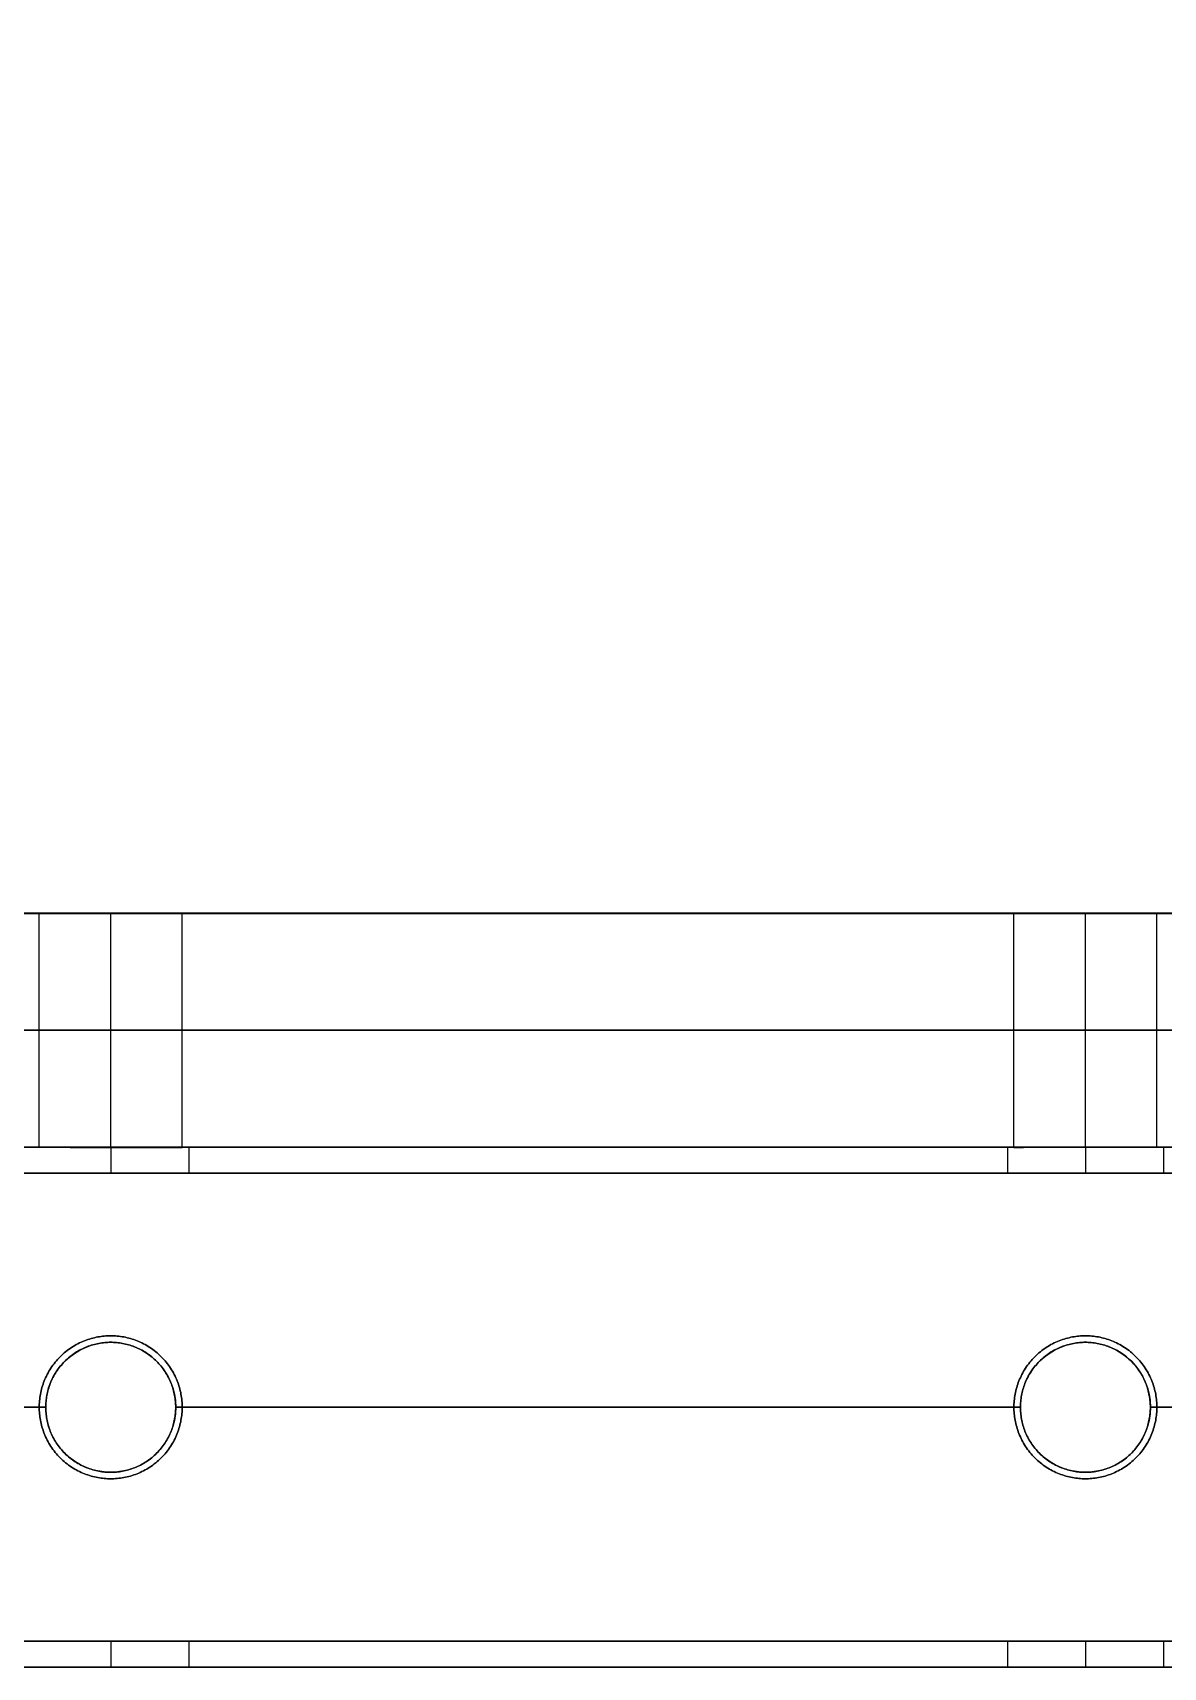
# Model space of a CAD drawing. Header units: millimetres. Extents: x -6529 to 809, y -8611 to 207.
# Drawn here: x 632.5 to 719.5, y -1108.6 to -982.9 of the extents above; entities that cross this region are included whole.
import ezdxf

# ---------------------------------------------------------------- set-up
doc = ezdxf.new("R2010")
doc.units = ezdxf.units.MM
doc.header["$MEASUREMENT"] = 0
doc.layers.add('platen', color=7, linetype='Continuous', true_color=0x007f00)
doc.layers.add('staal', color=5, linetype='Continuous', true_color=0x0000ff)

# ---------------------------------------------------------------- blocks, each defined once
blk = doc.blocks.new('plaat base')
at = {"layer": 'platen'}
for points in [[(958, -1200), (1137, -1200), (1316, -1200)], [(958, -1200, 18), (1137, -1200, 18), (1316, -1200, 18)], [(958, -1200, 9), (1137, -1200, 9), (1316, -1200, 9)]]:
    blk.add_open_spline(points, degree=2, dxfattribs=at)
blk = doc.blocks.new('top plaat')
at = {"layer": 'platen'}
for p, q in [((1145.5, -1250.5), (1145.5, -1250.5, 18)), ((1220.5, -1250.5), (1220.5, -1250.5, 18)), ((1140, -1256), (1140, -1256, 18)), ((1151, -1256), (1151, -1256, 18)), ((1215, -1256), (1215, -1256, 18)), ((1226, -1256), (1226, -1256, 18)), ((1145.5, -1261.5), (1145.5, -1261.5, 18)), ((1220.5, -1261.5), (1220.5, -1261.5, 18))]:
    blk.add_line(p, q, dxfattribs=at)
for points, knots in [([(1145.5, -1261.5), (1140, -1261.5), (1140, -1256), (1140, -1250.5), (1145.5, -1250.5), (1151, -1250.5), (1151, -1256), (1151, -1261.5), (1145.5, -1261.5)], [-31.415927, -31.415927, -31.415927, -23.561945, -23.561945, -15.707963, -15.707963, -7.853982, -7.853982, 0, 0, 0]), ([(1145.5, -1261.5, 18), (1140, -1261.5, 18), (1140, -1256, 18), (1140, -1250.5, 18), (1145.5, -1250.5, 18), (1151, -1250.5, 18), (1151, -1256, 18), (1151, -1261.5, 18), (1145.5, -1261.5, 18)], [-31.415927, -31.415927, -31.415927, -23.561945, -23.561945, -15.707963, -15.707963, -7.853982, -7.853982, 0, 0, 0]), ([(1145.5, -1261.5, 9), (1151, -1261.5, 9), (1151, -1256, 9), (1151, -1250.5, 9), (1145.5, -1250.5, 9), (1140, -1250.5, 9), (1140, -1256, 9), (1140, -1261.5, 9), (1145.5, -1261.5, 9)], [0, 0, 0, 7.853982, 7.853982, 15.707963, 15.707963, 23.561945, 23.561945, 31.415927, 31.415927, 31.415927]), ([(1220.5, -1261.5), (1215, -1261.5), (1215, -1256), (1215, -1250.5), (1220.5, -1250.5), (1226, -1250.5), (1226, -1256), (1226, -1261.5), (1220.5, -1261.5)], [-31.415927, -31.415927, -31.415927, -23.561945, -23.561945, -15.707963, -15.707963, -7.853982, -7.853982, 0, 0, 0]), ([(1220.5, -1261.5, 18), (1215, -1261.5, 18), (1215, -1256, 18), (1215, -1250.5, 18), (1220.5, -1250.5, 18), (1226, -1250.5, 18), (1226, -1256, 18), (1226, -1261.5, 18), (1220.5, -1261.5, 18)], [-31.415927, -31.415927, -31.415927, -23.561945, -23.561945, -15.707963, -15.707963, -7.853982, -7.853982, 0, 0, 0]), ([(1220.5, -1261.5, 9), (1226, -1261.5, 9), (1226, -1256, 9), (1226, -1250.5, 9), (1220.5, -1250.5, 9), (1215, -1250.5, 9), (1215, -1256, 9), (1215, -1261.5, 9), (1220.5, -1261.5, 9)], [0, 0, 0, 7.853982, 7.853982, 15.707963, 15.707963, 23.561945, 23.561945, 31.415927, 31.415927, 31.415927])]:
    blk.add_rational_spline(points, [1, 0.707106781187, 1, 0.707106781187, 1, 0.707106781187, 1, 0.707106781187, 1], degree=2, knots=knots, dxfattribs=at)
for points in [[(40, -1276), (349, -1276), (658, -1276), (967, -1276), (1276, -1276)], [(40, -1276, 18), (349, -1276, 18), (658, -1276, 18), (967, -1276, 18), (1276, -1276, 18)], [(40, -1276, 9), (349, -1276, 9), (658, -1276, 9), (967, -1276, 9), (1276, -1276, 9)]]:
    blk.add_open_spline(points, degree=2, knots=[5973.638309, 5973.638309, 5973.638309, 6592.931454, 6592.931454, 7212.2246, 7212.2246, 7212.2246], dxfattribs=at)
blk = doc.blocks.new('plaat laag')
at = {"layer": 'platen'}
for p, q in [((-3.77, -1139.99, -38), (14.23, -1140.05, -38)), ((-3.79, -1145.49, -43.5), (14.21, -1145.55, -43.5)), ((-3.79, -1145.49, -32.5), (14.21, -1145.55, -32.5)), ((-3.81, -1150.99, -38), (14.19, -1151.05, -38)), ((-4.02, -1214.99, -38), (13.98, -1215.05, -38)), ((-4.03, -1220.49, -43.5), (13.96, -1220.55, -43.5)), ((-4.03, -1220.49, -32.5), (13.96, -1220.55, -32.5)), ((-4.05, -1225.99, -38), (13.95, -1226.05, -38))]:
    blk.add_line(p, q, dxfattribs=at)
for points in [[(-0.19, -58, 300), (-2.18, -658, 300), (-4.16, -1257.99, 300)], [(17.81, -58.06, 300), (15.82, -658.06, 300), (13.84, -1258.05, 300)], [(-3.17, -957.99, 600), (-3.76, -1136.99, 600), (-4.35, -1315.99, 600)], [(-4.16, -1257.99, -58), (-3.66, -1107.99, -58), (-3.17, -957.99, -58)], [(5.83, -958.02, 600), (5.24, -1137.02, 600), (4.65, -1316.02, 600)], [(4.84, -1258.02, -58), (5.34, -1108.02, -58), (5.83, -958.02, -58)], [(14.83, -958.05, 600), (14.24, -1137.05, 600), (13.65, -1316.05, 600)], [(13.84, -1258.05, -58), (14.34, -1108.05, -58), (14.83, -958.05, -58)]]:
    blk.add_open_spline(points, degree=2, dxfattribs=at)
for points in [[(-3.79, -1145.49, -43.5), (-3.81, -1150.99, -43.5), (-3.81, -1150.99, -38), (-3.81, -1150.99, -32.5), (-3.79, -1145.49, -32.5), (-3.77, -1139.99, -32.5), (-3.77, -1139.99, -38), (-3.77, -1139.99, -43.5), (-3.79, -1145.49, -43.5)], [(14.21, -1145.55, -43.5), (14.19, -1151.05, -43.5), (14.19, -1151.05, -38), (14.19, -1151.05, -32.5), (14.21, -1145.55, -32.5), (14.23, -1140.05, -32.5), (14.23, -1140.05, -38), (14.23, -1140.05, -43.5), (14.21, -1145.55, -43.5)], [(-4.03, -1220.49, -43.5), (-4.05, -1225.99, -43.5), (-4.05, -1225.99, -38), (-4.05, -1225.99, -32.5), (-4.03, -1220.49, -32.5), (-4.02, -1214.99, -32.5), (-4.02, -1214.99, -38), (-4.02, -1214.99, -43.5), (-4.03, -1220.49, -43.5)], [(13.96, -1220.55, -43.5), (13.95, -1226.05, -43.5), (13.95, -1226.05, -38), (13.95, -1226.05, -32.5), (13.96, -1220.55, -32.5), (13.98, -1215.05, -32.5), (13.98, -1215.05, -38), (13.98, -1215.05, -43.5), (13.96, -1220.55, -43.5)]]:
    blk.add_rational_spline(points, [1, 0.707106781187, 1, 0.707106781187, 1, 0.707106781187, 1, 0.707106781187, 1], degree=2, knots=[-31.415927, -31.415927, -31.415927, -23.561945, -23.561945, -15.707963, -15.707963, -7.853982, -7.853982, 0, 0, 0], dxfattribs=at)

msp = doc.modelspace()

# ---------------------------------------------------------------- linework, layer by layer
at = {"layer": 'staal'}
for p, q in [((638.53, -1068.63, 26), (638.53, -1070.63, 26)), ((638.53, -1068.63, 14), (638.53, -1070.63, 14)), ((638.53, -1068.63, 702), (638.53, -1070.63, 702)), ((638.53, -1068.63, 690), (638.53, -1070.63, 690)), ((644.53, -1068.63, 20), (644.53, -1070.63, 20)), ((644.53, -1068.63, 696), (644.53, -1070.63, 696)), ((707.53, -1068.63, 20), (707.53, -1070.63, 20)), ((707.53, -1068.63, 696), (707.53, -1070.63, 696)), ((713.53, -1068.63, 26), (713.53, -1070.63, 26)), ((713.53, -1068.63, 14), (713.53, -1070.63, 14)), ((713.53, -1068.63, 702), (713.53, -1070.63, 702)), ((713.53, -1068.63, 690), (713.53, -1070.63, 690)), ((719.53, -1068.63, 20), (719.53, -1070.63, 20)), ((638.53, -1083.63), (638.53, -1083.63, 2)), ((638.53, -1083.63, 38), (638.53, -1083.63, 40)), ((638.53, -1083.63, 676), (638.53, -1083.63, 678)), ((638.53, -1083.63, 714), (638.53, -1083.63, 716)), ((713.53, -1083.63), (713.53, -1083.63, 2)), ((713.53, -1083.63, 38), (713.53, -1083.63, 40)), ((713.53, -1083.63, 676), (713.53, -1083.63, 678)), ((713.53, -1083.63, 714), (713.53, -1083.63, 716)), ((633.53, -1088.63, 38), (633.53, -1088.63, 40)), ((633.53, -1088.63), (633.53, -1088.63, 2)), ((633.53, -1088.63, 714), (633.53, -1088.63, 716)), ((633.53, -1088.63, 676), (633.53, -1088.63, 678)), ((643.53, -1088.63, 38), (643.53, -1088.63, 40)), ((643.53, -1088.63), (643.53, -1088.63, 2)), ((643.53, -1088.63, 714), (643.53, -1088.63, 716)), ((643.53, -1088.63, 676), (643.53, -1088.63, 678)), ((708.53, -1088.63, 38), (708.53, -1088.63, 40)), ((708.53, -1088.63), (708.53, -1088.63, 2)), ((708.53, -1088.63, 714), (708.53, -1088.63, 716)), ((708.53, -1088.63, 676), (708.53, -1088.63, 678)), ((718.53, -1088.63, 38), (718.53, -1088.63, 40)), ((718.53, -1088.63), (718.53, -1088.63, 2)), ((718.53, -1088.63, 714), (718.53, -1088.63, 716)), ((718.53, -1088.63, 676), (718.53, -1088.63, 678)), ((638.53, -1093.63, 38), (638.53, -1093.63, 40)), ((638.53, -1093.63), (638.53, -1093.63, 2)), ((638.53, -1093.63, 714), (638.53, -1093.63, 716)), ((638.53, -1093.63, 676), (638.53, -1093.63, 678)), ((713.53, -1093.63, 38), (713.53, -1093.63, 40)), ((713.53, -1093.63), (713.53, -1093.63, 2)), ((713.53, -1093.63, 714), (713.53, -1093.63, 716)), ((713.53, -1093.63, 676), (713.53, -1093.63, 678)), ((638.53, -1106.63, 26), (638.53, -1108.63, 26)), ((638.53, -1106.63, 14), (638.53, -1108.63, 14)), ((638.53, -1106.63, 702), (638.53, -1108.63, 702)), ((638.53, -1106.63, 690), (638.53, -1108.63, 690)), ((644.53, -1106.63, 20), (644.53, -1108.63, 20)), ((644.53, -1106.63, 696), (644.53, -1108.63, 696)), ((707.53, -1106.63, 20), (707.53, -1108.63, 20)), ((707.53, -1106.63, 696), (707.53, -1108.63, 696)), ((713.53, -1106.63, 26), (713.53, -1108.63, 26)), ((713.53, -1106.63, 14), (713.53, -1108.63, 14)), ((713.53, -1106.63, 702), (713.53, -1108.63, 702)), ((713.53, -1106.63, 690), (713.53, -1108.63, 690)), ((719.53, -1106.63, 20), (719.53, -1108.63, 20)), ((719.53, -1106.63, 696), (719.53, -1108.63, 696))]:
    msp.add_line(p, q, dxfattribs=at)
for points in [[(-506.97, 207.37), (809.03, 207.37), (809.03, -1108.63), (-506.97, -1108.63)], [(-466.97, 167.37), (769.03, 167.37), (769.03, -1068.63), (-466.97, -1068.63)]]:
    msp.add_lwpolyline(points, close=True, dxfattribs=at)
for centre in [(638.53, -1088.63), (638.53, -1088.63, 39), (638.53, -1088.63, 1), (638.53, -1088.63, 676), (638.53, -1088.63, 715), (638.53, -1088.63, 677), (713.53, -1088.63), (713.53, -1088.63, 39), (713.53, -1088.63, 1), (713.53, -1088.63, 676), (713.53, -1088.63, 715), (713.53, -1088.63, 677)]:
    msp.add_circle(centre, 5, dxfattribs=at)
for points in [[(769.03, -1068.63), (151.03, -1068.63), (-466.97, -1068.63)], [(769.03, -1068.63, 40), (151.03, -1068.63, 40), (-466.97, -1068.63, 40)], [(-466.97, -1068.63, 676), (151.03, -1068.63, 676), (769.03, -1068.63, 676)], [(-466.97, -1068.63, 716), (151.03, -1068.63, 716), (769.03, -1068.63, 716)], [(569.53, -1068.63, 696), (601.03, -1068.63, 696), (632.53, -1068.63, 696)], [(707.53, -1068.63, 20), (676.03, -1068.63, 20), (644.53, -1068.63, 20)], [(644.53, -1068.63, 696), (676.03, -1068.63, 696), (707.53, -1068.63, 696)], [(769.03, -1068.63, 20), (744.28, -1068.63, 20), (719.53, -1068.63, 20)], [(771.03, -1070.63, 38), (151.03, -1070.63, 38), (-468.97, -1070.63, 38)], [(771.03, -1070.63, 2), (151.03, -1070.63, 2), (-468.97, -1070.63, 2)], [(-468.97, -1070.63, 714), (151.03, -1070.63, 714), (771.03, -1070.63, 714)], [(-468.97, -1070.63, 678), (151.03, -1070.63, 678), (771.03, -1070.63, 678)], [(707.53, -1070.63, 20), (676.03, -1070.63, 20), (644.53, -1070.63, 20)], [(644.53, -1070.63, 696), (676.03, -1070.63, 696), (707.53, -1070.63, 696)], [(771.03, -1070.63, 20), (745.28, -1070.63, 20), (719.53, -1070.63, 20)], [(633.53, -1088.63, 40), (601.03, -1088.63, 40), (568.53, -1088.63, 40)], [(633.53, -1088.63, 38), (601.03, -1088.63, 38), (568.53, -1088.63, 38)], [(633.53, -1088.63, 2), (601.03, -1088.63, 2), (568.53, -1088.63, 2)], [(633.53, -1088.63), (601.03, -1088.63), (568.53, -1088.63)], [(568.53, -1088.63, 716), (601.03, -1088.63, 716), (633.53, -1088.63, 716)], [(568.53, -1088.63, 714), (601.03, -1088.63, 714), (633.53, -1088.63, 714)], [(568.53, -1088.63, 678), (601.03, -1088.63, 678), (633.53, -1088.63, 678)], [(568.53, -1088.63, 676), (601.03, -1088.63, 676), (633.53, -1088.63, 676)], [(708.53, -1088.63, 40), (676.03, -1088.63, 40), (643.53, -1088.63, 40)], [(708.53, -1088.63, 38), (676.03, -1088.63, 38), (643.53, -1088.63, 38)], [(708.53, -1088.63, 2), (676.03, -1088.63, 2), (643.53, -1088.63, 2)], [(708.53, -1088.63), (676.03, -1088.63), (643.53, -1088.63)], [(643.53, -1088.63, 716), (676.03, -1088.63, 716), (708.53, -1088.63, 716)], [(643.53, -1088.63, 714), (676.03, -1088.63, 714), (708.53, -1088.63, 714)], [(643.53, -1088.63, 678), (676.03, -1088.63, 678), (708.53, -1088.63, 678)], [(643.53, -1088.63, 676), (676.03, -1088.63, 676), (708.53, -1088.63, 676)], [(789.03, -1088.63, 40), (753.78, -1088.63, 40), (718.53, -1088.63, 40)], [(789.03, -1088.63, 38), (753.78, -1088.63, 38), (718.53, -1088.63, 38)], [(789.03, -1088.63, 2), (753.78, -1088.63, 2), (718.53, -1088.63, 2)], [(789.03, -1088.63), (753.78, -1088.63), (718.53, -1088.63)], [(718.53, -1088.63, 716), (753.78, -1088.63, 716), (789.03, -1088.63, 716)], [(718.53, -1088.63, 714), (753.78, -1088.63, 714), (789.03, -1088.63, 714)], [(718.53, -1088.63, 678), (753.78, -1088.63, 678), (789.03, -1088.63, 678)], [(718.53, -1088.63, 676), (753.78, -1088.63, 676), (789.03, -1088.63, 676)], [(807.03, -1106.63, 38), (151.03, -1106.63, 38), (-504.97, -1106.63, 38)], [(807.03, -1106.63, 2), (151.03, -1106.63, 2), (-504.97, -1106.63, 2)], [(-504.97, -1106.63, 714), (151.03, -1106.63, 714), (807.03, -1106.63, 714)], [(-504.97, -1106.63, 678), (151.03, -1106.63, 678), (807.03, -1106.63, 678)], [(707.53, -1106.63, 20), (676.03, -1106.63, 20), (644.53, -1106.63, 20)], [(644.53, -1106.63, 696), (676.03, -1106.63, 696), (707.53, -1106.63, 696)], [(807.03, -1106.63, 20), (763.28, -1106.63, 20), (719.53, -1106.63, 20)], [(809.03, -1108.63), (151.03, -1108.63), (-506.97, -1108.63)], [(809.03, -1108.63, 40), (151.03, -1108.63, 40), (-506.97, -1108.63, 40)], [(-506.97, -1108.63, 676), (151.03, -1108.63, 676), (809.03, -1108.63, 676)], [(-506.97, -1108.63, 716), (151.03, -1108.63, 716), (809.03, -1108.63, 716)], [(707.53, -1108.63, 20), (676.03, -1108.63, 20), (644.53, -1108.63, 20)], [(644.53, -1108.63, 696), (676.03, -1108.63, 696), (707.53, -1108.63, 696)], [(809.03, -1108.63, 20), (764.28, -1108.63, 20), (719.53, -1108.63, 20)], [(719.53, -1108.63, 696), (764.28, -1108.63, 696), (809.03, -1108.63, 696)]]:
    msp.add_open_spline(points, degree=2, dxfattribs=at)
for points, knots in [([(638.53, -1068.63, 26), (644.53, -1068.63, 26), (644.53, -1068.63, 20), (644.53, -1068.63, 14), (638.53, -1068.63, 14), (632.53, -1068.63, 14), (632.53, -1068.63, 20), (632.53, -1068.63, 26), (638.53, -1068.63, 26)], [0, 0, 0, 7.853982, 7.853982, 15.707963, 15.707963, 23.561945, 23.561945, 31.415927, 31.415927, 31.415927]), ([(638.53, -1068.63, 702), (632.53, -1068.63, 702), (632.53, -1068.63, 696), (632.53, -1068.63, 690), (638.53, -1068.63, 690), (644.53, -1068.63, 690), (644.53, -1068.63, 696), (644.53, -1068.63, 702), (638.53, -1068.63, 702)], [0, 0, 0, 7.853982, 7.853982, 15.707963, 15.707963, 23.561945, 23.561945, 31.415927, 31.415927, 31.415927]), ([(713.53, -1068.63, 26), (719.53, -1068.63, 26), (719.53, -1068.63, 20), (719.53, -1068.63, 14), (713.53, -1068.63, 14), (707.53, -1068.63, 14), (707.53, -1068.63, 20), (707.53, -1068.63, 26), (713.53, -1068.63, 26)], [0, 0, 0, 7.853982, 7.853982, 15.707963, 15.707963, 23.561945, 23.561945, 31.415927, 31.415927, 31.415927]), ([(713.53, -1068.63, 702), (707.53, -1068.63, 702), (707.53, -1068.63, 696), (707.53, -1068.63, 690), (713.53, -1068.63, 690), (719.53, -1068.63, 690), (719.53, -1068.63, 696), (719.53, -1068.63, 702), (713.53, -1068.63, 702)], [0, 0, 0, 7.853982, 7.853982, 15.707963, 15.707963, 23.561945, 23.561945, 31.415927, 31.415927, 31.415927]), ([(638.53, -1070.63, 26), (632.53, -1070.63, 26), (632.53, -1070.63, 20), (632.53, -1070.63, 14), (638.53, -1070.63, 14), (644.53, -1070.63, 14), (644.53, -1070.63, 20), (644.53, -1070.63, 26), (638.53, -1070.63, 26)], [-31.415927, -31.415927, -31.415927, -23.561945, -23.561945, -15.707963, -15.707963, -7.853982, -7.853982, 0, 0, 0]), ([(638.53, -1070.63, 702), (644.53, -1070.63, 702), (644.53, -1070.63, 696), (644.53, -1070.63, 690), (638.53, -1070.63, 690), (632.53, -1070.63, 690), (632.53, -1070.63, 696), (632.53, -1070.63, 702), (638.53, -1070.63, 702)], [-31.415927, -31.415927, -31.415927, -23.561945, -23.561945, -15.707963, -15.707963, -7.853982, -7.853982, 0, 0, 0]), ([(713.53, -1070.63, 26), (707.53, -1070.63, 26), (707.53, -1070.63, 20), (707.53, -1070.63, 14), (713.53, -1070.63, 14), (719.53, -1070.63, 14), (719.53, -1070.63, 20), (719.53, -1070.63, 26), (713.53, -1070.63, 26)], [-31.415927, -31.415927, -31.415927, -23.561945, -23.561945, -15.707963, -15.707963, -7.853982, -7.853982, 0, 0, 0]), ([(713.53, -1070.63, 702), (719.53, -1070.63, 702), (719.53, -1070.63, 696), (719.53, -1070.63, 690), (713.53, -1070.63, 690), (707.53, -1070.63, 690), (707.53, -1070.63, 696), (707.53, -1070.63, 702), (713.53, -1070.63, 702)], [-31.415927, -31.415927, -31.415927, -23.561945, -23.561945, -15.707963, -15.707963, -7.853982, -7.853982, 0, 0, 0]), ([(638.53, -1083.63, 40), (633.53, -1083.63, 40), (633.53, -1088.63, 40), (633.53, -1093.63, 40), (638.53, -1093.63, 40), (643.53, -1093.63, 40), (643.53, -1088.63, 40), (643.53, -1083.63, 40), (638.53, -1083.63, 40)], [-31.415927, -31.415927, -31.415927, -23.561945, -23.561945, -15.707963, -15.707963, -7.853982, -7.853982, 0, 0, 0]), ([(638.53, -1083.63, 38), (643.53, -1083.63, 38), (643.53, -1088.63, 38), (643.53, -1093.63, 38), (638.53, -1093.63, 38), (633.53, -1093.63, 38), (633.53, -1088.63, 38), (633.53, -1083.63, 38), (638.53, -1083.63, 38)], [0, 0, 0, 7.853982, 7.853982, 15.707963, 15.707963, 23.561945, 23.561945, 31.415927, 31.415927, 31.415927]), ([(638.53, -1083.63, 2), (633.53, -1083.63, 2), (633.53, -1088.63, 2), (633.53, -1093.63, 2), (638.53, -1093.63, 2), (643.53, -1093.63, 2), (643.53, -1088.63, 2), (643.53, -1083.63, 2), (638.53, -1083.63, 2)], [-31.415927, -31.415927, -31.415927, -23.561945, -23.561945, -15.707963, -15.707963, -7.853982, -7.853982, 0, 0, 0]), ([(638.53, -1083.63, 716), (643.53, -1083.63, 716), (643.53, -1088.63, 716), (643.53, -1093.63, 716), (638.53, -1093.63, 716), (633.53, -1093.63, 716), (633.53, -1088.63, 716), (633.53, -1083.63, 716), (638.53, -1083.63, 716)], [-31.415927, -31.415927, -31.415927, -23.561945, -23.561945, -15.707963, -15.707963, -7.853982, -7.853982, 0, 0, 0]), ([(638.53, -1083.63, 714), (633.53, -1083.63, 714), (633.53, -1088.63, 714), (633.53, -1093.63, 714), (638.53, -1093.63, 714), (643.53, -1093.63, 714), (643.53, -1088.63, 714), (643.53, -1083.63, 714), (638.53, -1083.63, 714)], [0, 0, 0, 7.853982, 7.853982, 15.707963, 15.707963, 23.561945, 23.561945, 31.415927, 31.415927, 31.415927]), ([(638.53, -1083.63, 678), (643.53, -1083.63, 678), (643.53, -1088.63, 678), (643.53, -1093.63, 678), (638.53, -1093.63, 678), (633.53, -1093.63, 678), (633.53, -1088.63, 678), (633.53, -1083.63, 678), (638.53, -1083.63, 678)], [-31.415927, -31.415927, -31.415927, -23.561945, -23.561945, -15.707963, -15.707963, -7.853982, -7.853982, 0, 0, 0]), ([(713.53, -1083.63, 40), (708.53, -1083.63, 40), (708.53, -1088.63, 40), (708.53, -1093.63, 40), (713.53, -1093.63, 40), (718.53, -1093.63, 40), (718.53, -1088.63, 40), (718.53, -1083.63, 40), (713.53, -1083.63, 40)], [-31.415927, -31.415927, -31.415927, -23.561945, -23.561945, -15.707963, -15.707963, -7.853982, -7.853982, 0, 0, 0]), ([(713.53, -1083.63, 38), (718.53, -1083.63, 38), (718.53, -1088.63, 38), (718.53, -1093.63, 38), (713.53, -1093.63, 38), (708.53, -1093.63, 38), (708.53, -1088.63, 38), (708.53, -1083.63, 38), (713.53, -1083.63, 38)], [0, 0, 0, 7.853982, 7.853982, 15.707963, 15.707963, 23.561945, 23.561945, 31.415927, 31.415927, 31.415927]), ([(713.53, -1083.63, 2), (708.53, -1083.63, 2), (708.53, -1088.63, 2), (708.53, -1093.63, 2), (713.53, -1093.63, 2), (718.53, -1093.63, 2), (718.53, -1088.63, 2), (718.53, -1083.63, 2), (713.53, -1083.63, 2)], [-31.415927, -31.415927, -31.415927, -23.561945, -23.561945, -15.707963, -15.707963, -7.853982, -7.853982, 0, 0, 0]), ([(713.53, -1083.63, 716), (718.53, -1083.63, 716), (718.53, -1088.63, 716), (718.53, -1093.63, 716), (713.53, -1093.63, 716), (708.53, -1093.63, 716), (708.53, -1088.63, 716), (708.53, -1083.63, 716), (713.53, -1083.63, 716)], [-31.415927, -31.415927, -31.415927, -23.561945, -23.561945, -15.707963, -15.707963, -7.853982, -7.853982, 0, 0, 0]), ([(713.53, -1083.63, 714), (708.53, -1083.63, 714), (708.53, -1088.63, 714), (708.53, -1093.63, 714), (713.53, -1093.63, 714), (718.53, -1093.63, 714), (718.53, -1088.63, 714), (718.53, -1083.63, 714), (713.53, -1083.63, 714)], [0, 0, 0, 7.853982, 7.853982, 15.707963, 15.707963, 23.561945, 23.561945, 31.415927, 31.415927, 31.415927]), ([(713.53, -1083.63, 678), (718.53, -1083.63, 678), (718.53, -1088.63, 678), (718.53, -1093.63, 678), (713.53, -1093.63, 678), (708.53, -1093.63, 678), (708.53, -1088.63, 678), (708.53, -1083.63, 678), (713.53, -1083.63, 678)], [-31.415927, -31.415927, -31.415927, -23.561945, -23.561945, -15.707963, -15.707963, -7.853982, -7.853982, 0, 0, 0]), ([(638.53, -1106.63, 26), (644.53, -1106.63, 26), (644.53, -1106.63, 20), (644.53, -1106.63, 14), (638.53, -1106.63, 14), (632.53, -1106.63, 14), (632.53, -1106.63, 20), (632.53, -1106.63, 26), (638.53, -1106.63, 26)], [0, 0, 0, 7.853982, 7.853982, 15.707963, 15.707963, 23.561945, 23.561945, 31.415927, 31.415927, 31.415927]), ([(638.53, -1106.63, 702), (632.53, -1106.63, 702), (632.53, -1106.63, 696), (632.53, -1106.63, 690), (638.53, -1106.63, 690), (644.53, -1106.63, 690), (644.53, -1106.63, 696), (644.53, -1106.63, 702), (638.53, -1106.63, 702)], [0, 0, 0, 7.853982, 7.853982, 15.707963, 15.707963, 23.561945, 23.561945, 31.415927, 31.415927, 31.415927]), ([(713.53, -1106.63, 26), (719.53, -1106.63, 26), (719.53, -1106.63, 20), (719.53, -1106.63, 14), (713.53, -1106.63, 14), (707.53, -1106.63, 14), (707.53, -1106.63, 20), (707.53, -1106.63, 26), (713.53, -1106.63, 26)], [0, 0, 0, 7.853982, 7.853982, 15.707963, 15.707963, 23.561945, 23.561945, 31.415927, 31.415927, 31.415927]), ([(713.53, -1106.63, 702), (707.53, -1106.63, 702), (707.53, -1106.63, 696), (707.53, -1106.63, 690), (713.53, -1106.63, 690), (719.53, -1106.63, 690), (719.53, -1106.63, 696), (719.53, -1106.63, 702), (713.53, -1106.63, 702)], [0, 0, 0, 7.853982, 7.853982, 15.707963, 15.707963, 23.561945, 23.561945, 31.415927, 31.415927, 31.415927]), ([(638.53, -1108.63, 26), (632.53, -1108.63, 26), (632.53, -1108.63, 20), (632.53, -1108.63, 14), (638.53, -1108.63, 14), (644.53, -1108.63, 14), (644.53, -1108.63, 20), (644.53, -1108.63, 26), (638.53, -1108.63, 26)], [-31.415927, -31.415927, -31.415927, -23.561945, -23.561945, -15.707963, -15.707963, -7.853982, -7.853982, 0, 0, 0]), ([(638.53, -1108.63, 702), (644.53, -1108.63, 702), (644.53, -1108.63, 696), (644.53, -1108.63, 690), (638.53, -1108.63, 690), (632.53, -1108.63, 690), (632.53, -1108.63, 696), (632.53, -1108.63, 702), (638.53, -1108.63, 702)], [-31.415927, -31.415927, -31.415927, -23.561945, -23.561945, -15.707963, -15.707963, -7.853982, -7.853982, 0, 0, 0]), ([(713.53, -1108.63, 26), (707.53, -1108.63, 26), (707.53, -1108.63, 20), (707.53, -1108.63, 14), (713.53, -1108.63, 14), (719.53, -1108.63, 14), (719.53, -1108.63, 20), (719.53, -1108.63, 26), (713.53, -1108.63, 26)], [-31.415927, -31.415927, -31.415927, -23.561945, -23.561945, -15.707963, -15.707963, -7.853982, -7.853982, 0, 0, 0]), ([(713.53, -1108.63, 702), (719.53, -1108.63, 702), (719.53, -1108.63, 696), (719.53, -1108.63, 690), (713.53, -1108.63, 690), (707.53, -1108.63, 690), (707.53, -1108.63, 696), (707.53, -1108.63, 702), (713.53, -1108.63, 702)], [-31.415927, -31.415927, -31.415927, -23.561945, -23.561945, -15.707963, -15.707963, -7.853982, -7.853982, 0, 0, 0])]:
    msp.add_rational_spline(points, [1, 0.707106781187, 1, 0.707106781187, 1, 0.707106781187, 1, 0.707106781187, 1], degree=2, knots=knots, dxfattribs=at)

# ---------------------------------------------------------------- block references
at = {"layer": 'platen'}
for name, p in [('plaat base', (-506.97, 149.37, 40)), ('top plaat', (-506.97, 167.37, 716))]:
    msp.add_blockref(name, p, dxfattribs=at)
at = {"layer": 'platen', "rotation": 90.18941930540112}
msp.add_blockref('plaat laag', (-506.97, -1068.63, 58), dxfattribs=at)

doc.saveas('drawing.dxf')
